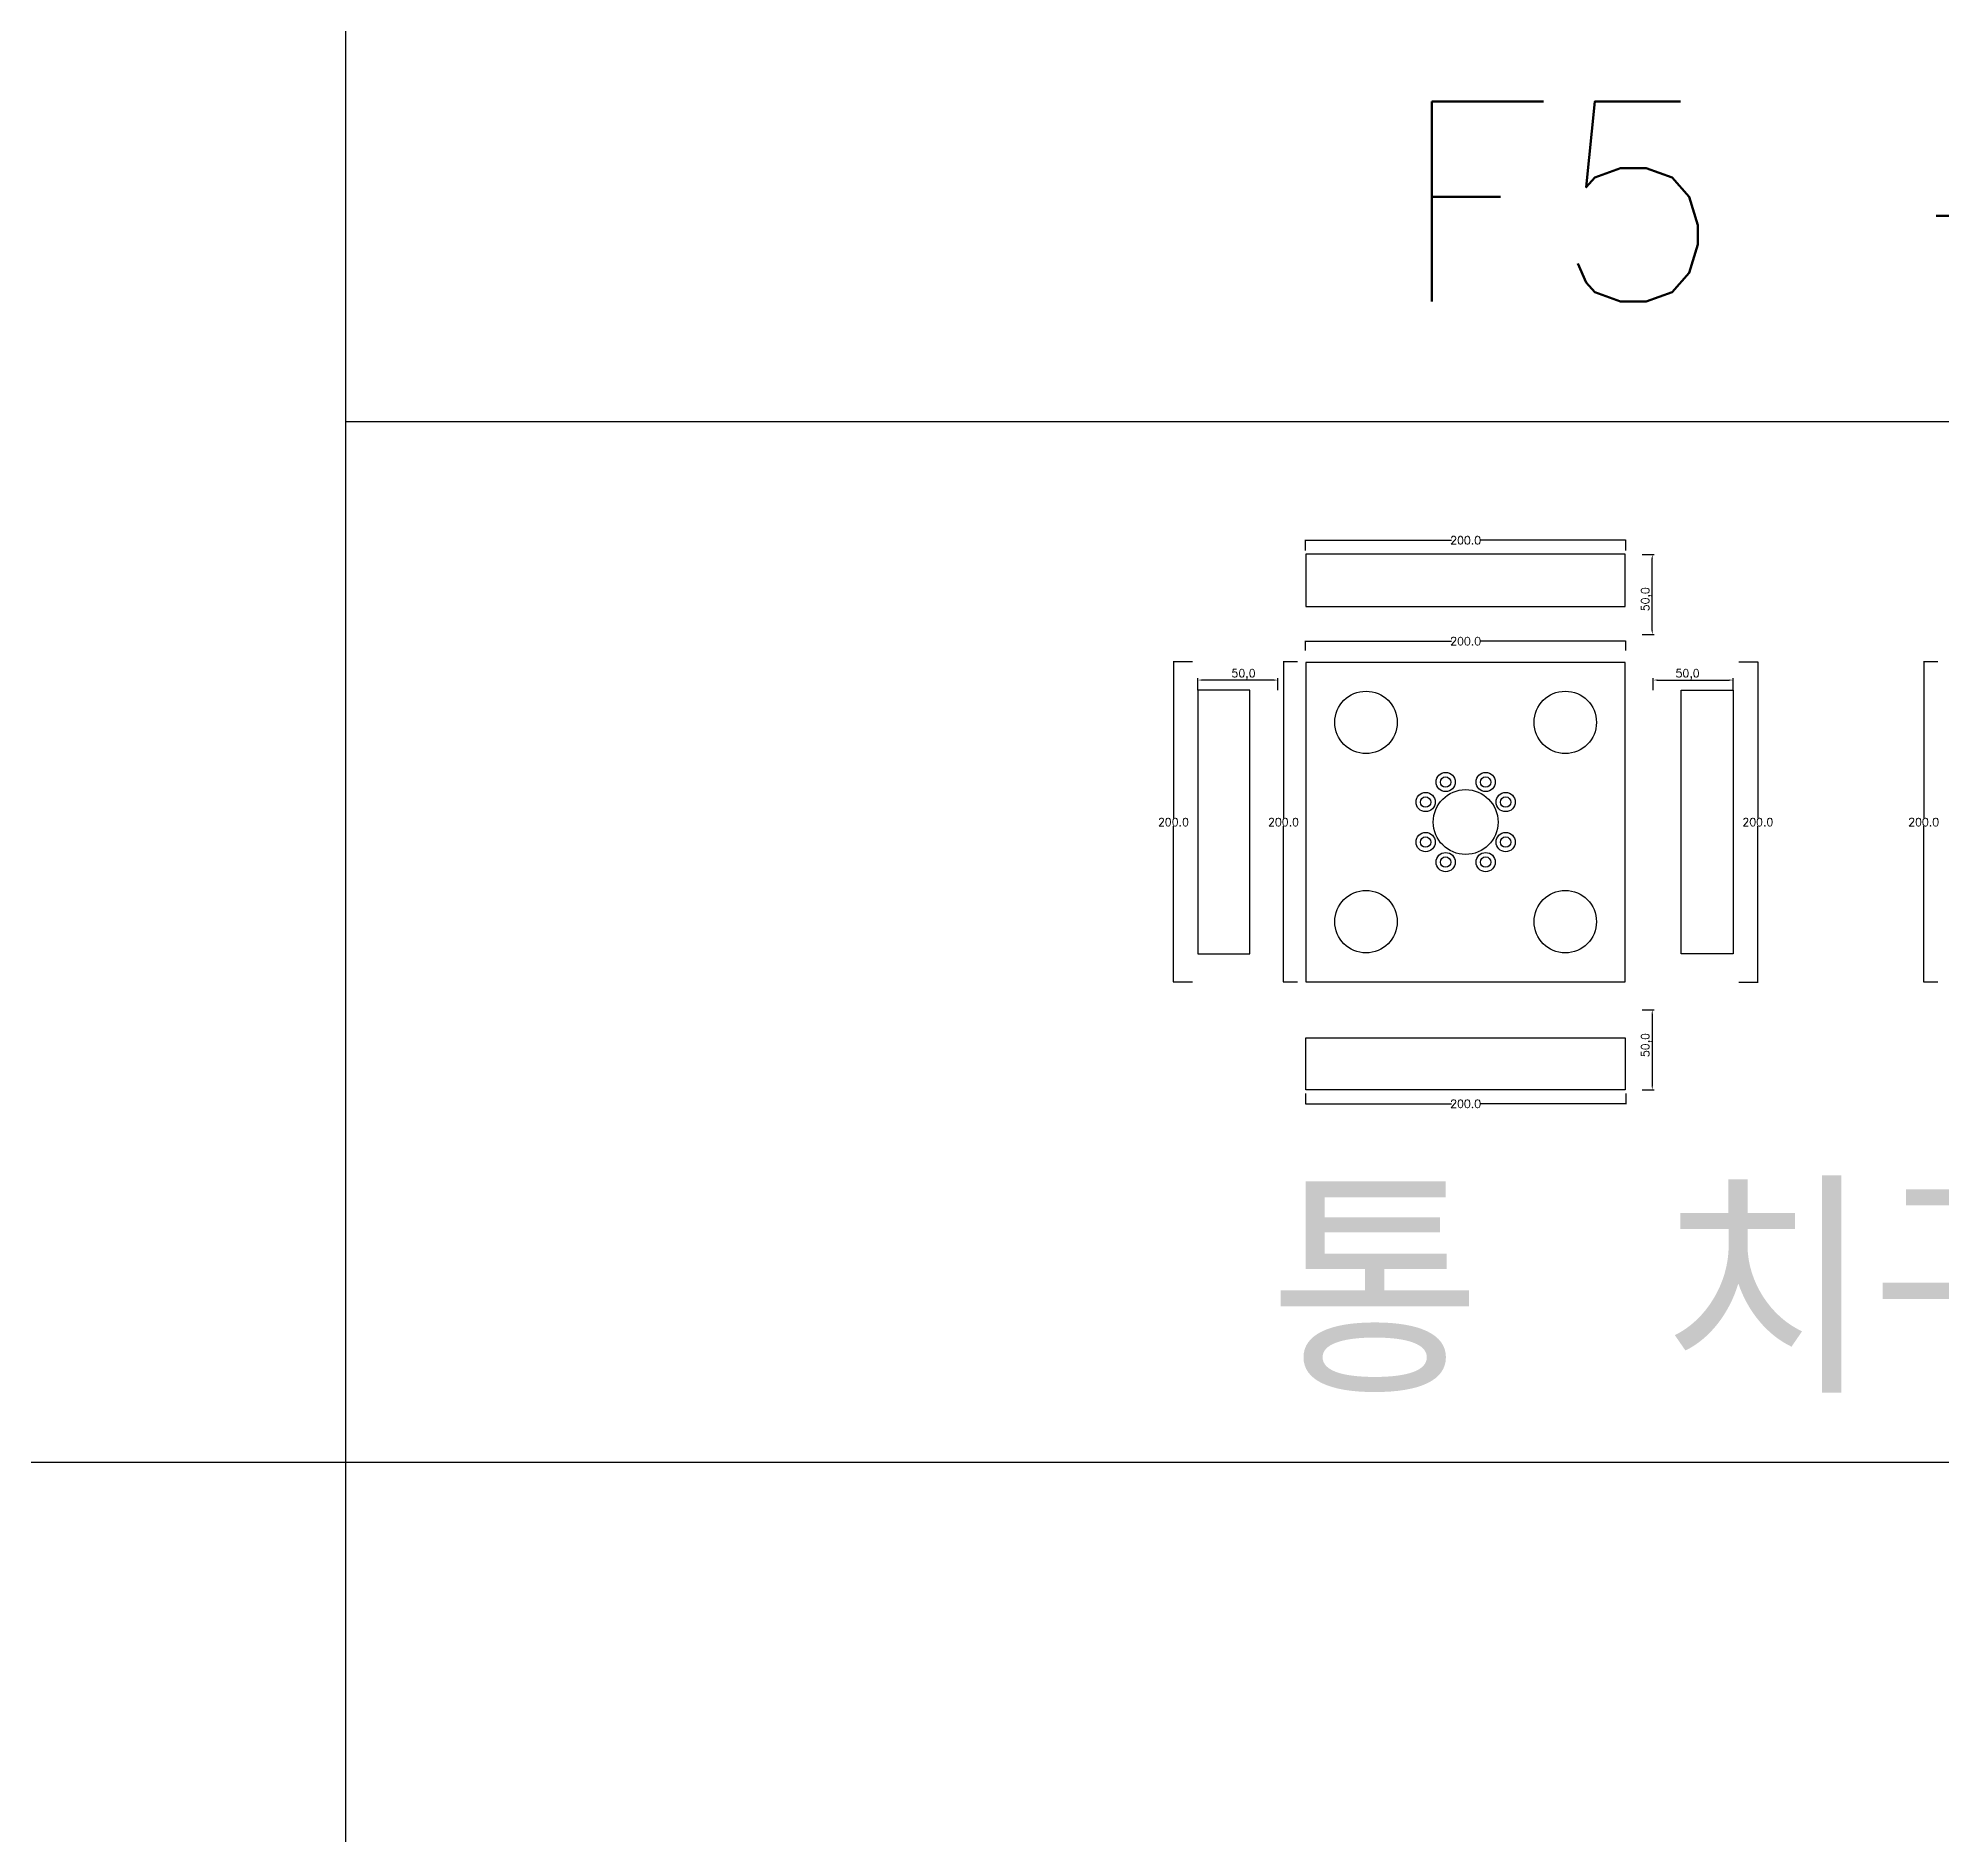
# Model space of a CAD drawing. Header units: millimetres. Extents: x 37110 to 56310, y -3510 to 5490.
# Drawn here: x 46518 to 47708, y -143 to 980 of the extents above; entities that cross this region are included whole.
import ezdxf

# ---------------------------------------------------------------- set-up
doc = ezdxf.new("R2010")
doc.units = ezdxf.units.MM
for name, color, linetype in [('TEXT', 3, 'Continuous'), ('볼트 구멍', 7, 'Continuous'), ('치구', 7, 'Continuous'), ('치수', 7, 'Continuous')]:
    doc.layers.add(name, color=color, linetype=linetype)
doc.styles.get("Standard").update_dxf_attribs({"font": 'txt.shx', "bigfont": 'whgtxt.shx'})
doc.dimstyles.new('ISO-25', dxfattribs={"dimtxt": 2.5, "dimasz": 2.5, "dimexe": 1.25, "dimexo": 0.625, "dimtad": 1, "dimtxsty": 'Standard', "dimcen": 2.5, "dimadec": 0, "dimazin": 0, "dimtfac": 1, "dimtmove": 0, "dimatfit": 3, "dimfxl": 0, "dimarcsym": 0})
doc.dimstyles.get("Standard").update_dxf_attribs({"dimtxt": 7, "dimasz": 0.18, "dimexe": 0.18, "dimexo": 0.0625, "dimgap": 0.09, "dimtad": 0, "dimtih": 1, "dimtoh": 1, "dimdec": 1, "dimzin": 0, "dimdsep": 46, "dimtxsty": 'Standard', "dimcen": 0.09, "dimadec": 0, "dimazin": 0, "dimtfac": 1, "dimtdec": 1, "dimtofl": 0, "dimtmove": 0, "dimatfit": 3, "dimfxl": 0, "dimtolj": 1, "dimtzin": 0, "dimarcsym": 0})

# ---------------------------------------------------------------- blocks, each defined once
blk = doc.blocks.new('*D2174')
at = {"layer": 'Defpoints', "color": 0, "linetype": 'Continuous'}
for p in [(47310, 659.6), (47510, 666), (47510, 659.6)]:
    blk.add_point(p, dxfattribs=at)
at = {"layer": '치수', "color": 0, "linetype": 'Continuous', "lineweight": -2}
for p, q in [((47310, 659.6), (47310, 666.2)), ((47310.2, 666), (47401.2, 666)), ((47509.8, 666), (47418.8, 666)), ((47510, 659.6), (47510, 666.2))]:
    blk.add_line(p, q, dxfattribs=at)
at = {"layer": '치수', "color": 0, "linetype": 'Continuous'}
for points in [[(47310.2, 666), (47310.2, 665.9), (47310, 666)], [(47509.8, 666), (47509.8, 665.9), (47510, 666)]]:
    blk.add_solid(points, dxfattribs=at)
at = {"layer": '치수', "color": 0, "linetype": 'Continuous', "insert": (47410, 666), "char_height": 5, "attachment_point": 5}
blk.add_mtext('\\A1;200.0', dxfattribs=at)
blk = doc.blocks.new('*D2176')
at = {"layer": 'Defpoints', "color": 0, "linetype": 'Continuous'}
for p in [(47310, 597.1), (47510, 603), (47510, 597.1)]:
    blk.add_point(p, dxfattribs=at)
at = {"layer": '치수', "color": 0, "linetype": 'Continuous', "lineweight": -2}
for p, q in [((47310, 597.2), (47310, 603.2)), ((47310.2, 603), (47401.2, 603)), ((47509.8, 603), (47418.8, 603)), ((47510, 597.2), (47510, 603.2))]:
    blk.add_line(p, q, dxfattribs=at)
at = {"layer": '치수', "color": 0, "linetype": 'Continuous'}
for points in [[(47310.2, 603), (47310.2, 603), (47310, 603)], [(47509.8, 603), (47509.8, 603), (47510, 603)]]:
    blk.add_solid(points, dxfattribs=at)
at = {"layer": '치수', "color": 0, "linetype": 'Continuous', "insert": (47410, 603), "char_height": 5, "attachment_point": 5}
blk.add_mtext('\\A1;200.0', dxfattribs=at)
blk = doc.blocks.new('*D2180')
at = {"layer": 'Defpoints', "color": 0, "linetype": 'Continuous'}
for p in [(47305.1, 590), (47296.2, 390), (47305.1, 390)]:
    blk.add_point(p, dxfattribs=at)
at = {"layer": '치수', "color": 0, "linetype": 'Continuous', "lineweight": -2}
for p, q in [((47305, 590), (47296, 590)), ((47296.2, 589.8), (47296.2, 492.6)), ((47296.2, 390.2), (47296.2, 487.4)), ((47305, 390), (47296, 390))]:
    blk.add_line(p, q, dxfattribs=at)
at = {"layer": '치수', "color": 0, "linetype": 'Continuous'}
for points in [[(47296.2, 589.8), (47296.2, 589.8), (47296.2, 590)], [(47296.2, 390.2), (47296.2, 390.2), (47296.2, 390)]]:
    blk.add_solid(points, dxfattribs=at)
at = {"layer": '치수', "color": 0, "linetype": 'Continuous', "insert": (47296.2, 490), "char_height": 5, "attachment_point": 5}
blk.add_mtext('\\A1;200.0', dxfattribs=at)
blk = doc.blocks.new('*D1744')
at = {"layer": 'Defpoints', "color": 0, "linetype": 'Continuous'}
for p in [(47705.1, 590), (47696.2, 390), (47705.1, 390)]:
    blk.add_point(p, dxfattribs=at)
at = {"layer": '치수', "color": 0, "linetype": 'Continuous', "lineweight": -2}
for p, q in [((47705, 590), (47696, 590)), ((47696.2, 589.8), (47696.2, 492.6)), ((47696.2, 390.2), (47696.2, 487.4)), ((47705, 390), (47696, 390))]:
    blk.add_line(p, q, dxfattribs=at)
at = {"layer": '치수', "color": 0, "linetype": 'Continuous'}
for points in [[(47696.2, 589.8), (47696.2, 589.8), (47696.2, 590)], [(47696.2, 390.2), (47696.2, 390.2), (47696.2, 390)]]:
    blk.add_solid(points, dxfattribs=at)
at = {"layer": '치수', "color": 0, "linetype": 'Continuous', "insert": (47696.2, 490), "char_height": 5, "attachment_point": 5}
blk.add_mtext('\\A1;200.0', dxfattribs=at)
blk = doc.blocks.new('*D1745')
at = {"layer": 'Defpoints', "color": 0, "linetype": 'Continuous'}
for p in [(47580.5, 590), (47580.5, 390), (47592.6, 390)]:
    blk.add_point(p, dxfattribs=at)
at = {"layer": '치수', "color": 0, "linetype": 'Continuous', "lineweight": -2}
for p, q in [((47580.6, 590), (47592.8, 590)), ((47592.6, 589.8), (47592.6, 492.6)), ((47592.6, 390.2), (47592.6, 487.4)), ((47580.6, 390), (47592.8, 390))]:
    blk.add_line(p, q, dxfattribs=at)
at = {"layer": '치수', "color": 0, "linetype": 'Continuous'}
for points in [[(47592.6, 589.8), (47592.6, 589.8), (47592.6, 590)], [(47592.6, 390.2), (47592.6, 390.2), (47592.6, 390)]]:
    blk.add_solid(points, dxfattribs=at)
at = {"layer": '치수', "color": 0, "linetype": 'Continuous', "insert": (47592.6, 490), "char_height": 5, "attachment_point": 5}
blk.add_mtext('\\A1;200.0', dxfattribs=at)
blk = doc.blocks.new('*D1748')
at = {"layer": 'Defpoints', "color": 0}
for p in [(47519.7, 657.2), (47526.6, 657.2), (47519.7, 607.2)]:
    blk.add_point(p, dxfattribs=at)
at = {"layer": '치수', "color": 0, "lineweight": -2}
for p, q in [((47520.3, 657.2), (47527.8, 657.2)), ((47526.6, 609.7), (47526.6, 654.7)), ((47520.3, 607.2), (47527.8, 607.2))]:
    blk.add_line(p, q, dxfattribs=at)
at = {"layer": '치수', "color": 0}
for points in [[(47526.2, 654.7), (47527, 654.7), (47526.6, 657.2)], [(47526.2, 609.7), (47527, 609.7), (47526.6, 607.2)]]:
    blk.add_solid(points, dxfattribs=at)
at = {"layer": '치수', "color": 0, "insert": (47523, 629.2), "char_height": 5, "attachment_point": 5, "rotation": 90}
blk.add_mtext('50,0', dxfattribs=at)
blk = doc.blocks.new('*D1750')
at = {"layer": 'Defpoints', "color": 0}
for p in [(47527.2, 571.8), (47577.2, 578.7), (47577.2, 571.8)]:
    blk.add_point(p, dxfattribs=at)
at = {"layer": '치수', "color": 0, "lineweight": -2}
for p, q in [((47527.2, 572.4), (47527.2, 579.9)), ((47529.7, 578.7), (47574.7, 578.7)), ((47577.2, 572.4), (47577.2, 579.9))]:
    blk.add_line(p, q, dxfattribs=at)
at = {"layer": '치수', "color": 0}
for points in [[(47529.7, 579.1), (47529.7, 578.3), (47527.2, 578.7)], [(47574.7, 579.1), (47574.7, 578.3), (47577.2, 578.7)]]:
    blk.add_solid(points, dxfattribs=at)
at = {"layer": '치수', "color": 0, "insert": (47548.7, 582.2), "char_height": 5, "attachment_point": 5}
blk.add_mtext('50,0', dxfattribs=at)
blk = doc.blocks.new('*D2561')
at = {"layer": 'Defpoints', "color": 0}
for p in [(47242.7, 578.7), (47242.7, 571.8), (47292.7, 571.8)]:
    blk.add_point(p, dxfattribs=at)
at = {"layer": '치수', "color": 0, "lineweight": -2}
for p, q in [((47242.7, 572.4), (47242.7, 579.9)), ((47290.2, 578.7), (47245.2, 578.7)), ((47292.7, 572.4), (47292.7, 579.9))]:
    blk.add_line(p, q, dxfattribs=at)
at = {"layer": '치수', "color": 0}
for points in [[(47245.2, 579.1), (47245.2, 578.3), (47242.7, 578.7)], [(47290.2, 579.1), (47290.2, 578.3), (47292.7, 578.7)]]:
    blk.add_solid(points, dxfattribs=at)
at = {"layer": '치수', "color": 0, "insert": (47271.2, 582.2), "char_height": 5, "attachment_point": 5}
blk.add_mtext('50,0', dxfattribs=at)
blk = doc.blocks.new('*D2560')
at = {"layer": 'Defpoints', "color": 0, "linetype": 'Continuous'}
for p in [(47239.5, 590), (47227.4, 390), (47239.5, 390)]:
    blk.add_point(p, dxfattribs=at)
at = {"layer": '치수', "color": 0, "linetype": 'Continuous', "lineweight": -2}
for p, q in [((47239.4, 590), (47227.2, 590)), ((47227.4, 589.8), (47227.4, 492.6)), ((47227.4, 390.2), (47227.4, 487.4)), ((47239.4, 390), (47227.2, 390))]:
    blk.add_line(p, q, dxfattribs=at)
at = {"layer": '치수', "color": 0, "linetype": 'Continuous'}
for points in [[(47227.4, 589.8), (47227.4, 589.8), (47227.4, 590)], [(47227.4, 390.2), (47227.4, 390.2), (47227.4, 390)]]:
    blk.add_solid(points, dxfattribs=at)
at = {"layer": '치수', "color": 0, "linetype": 'Continuous', "insert": (47227.4, 490), "char_height": 5, "attachment_point": 5}
blk.add_mtext('\\A1;200.0', dxfattribs=at)
blk = doc.blocks.new('*D2562')
at = {"layer": 'Defpoints', "color": 0, "linetype": 'Continuous'}
for p in [(47310, 320.4), (47510, 320.4), (47510, 314)]:
    blk.add_point(p, dxfattribs=at)
at = {"layer": '치수', "color": 0, "linetype": 'Continuous', "lineweight": -2}
for p, q in [((47310, 320.4), (47310, 313.8)), ((47310.2, 314), (47401.2, 314)), ((47509.8, 314), (47418.8, 314)), ((47510, 320.4), (47510, 313.8))]:
    blk.add_line(p, q, dxfattribs=at)
at = {"layer": '치수', "color": 0, "linetype": 'Continuous'}
for points in [[(47310.2, 314.1), (47310.2, 314), (47310, 314)], [(47509.8, 314.1), (47509.8, 314), (47510, 314)]]:
    blk.add_solid(points, dxfattribs=at)
at = {"layer": '치수', "color": 0, "linetype": 'Continuous', "insert": (47410, 314), "char_height": 5, "attachment_point": 5}
blk.add_mtext('\\A1;200.0', dxfattribs=at)
blk = doc.blocks.new('*D2563')
at = {"layer": 'Defpoints', "color": 0}
for p in [(47519.7, 372.7), (47519.7, 322.7), (47526.6, 322.7)]:
    blk.add_point(p, dxfattribs=at)
at = {"layer": '치수', "color": 0, "lineweight": -2}
for p, q in [((47520.3, 372.7), (47527.8, 372.7)), ((47526.6, 370.2), (47526.6, 325.2)), ((47520.3, 322.7), (47527.8, 322.7))]:
    blk.add_line(p, q, dxfattribs=at)
at = {"layer": '치수', "color": 0}
for points in [[(47526.2, 370.2), (47527, 370.2), (47526.6, 372.7)], [(47526.2, 325.2), (47527, 325.2), (47526.6, 322.7)]]:
    blk.add_solid(points, dxfattribs=at)
at = {"layer": '치수', "color": 0, "insert": (47523, 350.7), "char_height": 5, "attachment_point": 5, "rotation": 90}
blk.add_mtext('50,0', dxfattribs=at)

msp = doc.modelspace()

# ---------------------------------------------------------------- linework, layer by layer
at = {"color": 6}
for p, q in [((46710, 5490), (46710, -3510)), ((56310, 90), (37110, 90))]:
    msp.add_line(p, q, dxfattribs=at)
at = {"color": 1}
msp.add_line((49910, 740), (46710, 740), dxfattribs=at)
at = {"layer": '볼트 구멍', "color": 6}
for centre in [(47397.5, 515), (47422.5, 515), (47385, 502.5), (47435, 502.5), (47385, 477.5), (47435, 477.5), (47397.5, 465), (47422.5, 465)]:
    msp.add_circle(centre, 6, dxfattribs=at)
at = {"layer": '볼트 구멍', "color": 3}
for centre, radius in [((47397.5, 515), 3.25), ((47422.5, 515), 3.25), ((47385, 502.5), 3.25), ((47410, 490), 20.25), ((47435, 502.5), 3.25), ((47385, 477.5), 3.25), ((47435, 477.5), 3.25), ((47397.5, 465), 3.25), ((47422.5, 465), 3.25)]:
    msp.add_circle(centre, radius, dxfattribs=at)
at = {"layer": '치구'}
for points in [[(47310.25, 624.75), (47509.75, 624.75), (47509.75, 657.25), (47310.25, 657.25)], [(47310.25, 589.75), (47310.25, 390.25), (47509.75, 390.25), (47509.75, 589.75)], [(47275.25, 572.35), (47242.75, 572.35), (47242.75, 407.65), (47275.25, 407.65)], [(47544.75, 572.35), (47577.25, 572.35), (47577.25, 407.65), (47544.75, 407.65)], [(47310.25, 355.25), (47509.75, 355.25), (47509.75, 322.75), (47310.25, 322.75)]]:
    msp.add_lwpolyline(points, close=True, dxfattribs=at)
for centre in [(47347.75, 552.25), (47472.25, 552.25), (47347.75, 427.75), (47472.25, 427.75)]:
    msp.add_circle(centre, 19.5, dxfattribs=at)

# ---------------------------------------------------------------- texts
at = {"layer": 'TEXT', "color": 3, "linetype": 'Continuous'}
msp.add_text('F5 - 2개 - 한세트', height=125, dxfattribs=at).set_placement((47367.539, 815.154))
at = {"layer": 'TEXT', "color": 1, "linetype": 'Continuous'}
msp.add_text('통 치구 작업', height=125, dxfattribs=at).set_placement((47287.418, 133.329))

# ---------------------------------------------------------------- dimensions: what is measured, and where the dimension line sits
at = {"layer": '치수', "color": 4, "linetype": 'Continuous'}
for base, p1, p2, picture, middle in [((47510, 665.972), (47310, 659.575), (47510, 659.575), '*D2174', (47410, 665.972)), ((47510, 314.028), (47310, 320.425), (47510, 320.425), '*D2562', (47410, 314.028))]:
    dim = msp.add_linear_dim(base=base, p1=p1, p2=p2, dimstyle='Standard', override={"dimtxt": 5}, dxfattribs=at)
    dim.commit()
    dim.dimension.update_dxf_attribs({"geometry": picture, "text_midpoint": middle, "dimtype": 160})
at = {"layer": '치수', "color": 4}
for base, p1, p2, angle, picture, middle in [((47526.577, 657.25), (47519.68, 607.25), (47519.68, 657.25), 90, '*D1748', (47526.577, 629.25)), ((47242.75, 578.677), (47292.75, 571.8), (47242.75, 571.8), 180, '*D2561', (47271.25, 578.677)), ((47526.577, 322.75), (47519.68, 372.75), (47519.68, 322.75), 270, '*D2563', (47526.577, 350.75))]:
    dim = msp.add_linear_dim(base=base, p1=p1, p2=p2, angle=angle, dimstyle='ISO-25', override={"dimtxt": 5, "dimdec": 1, "dimzin": 0, "dimtdec": 1}, dxfattribs=at)
    dim.commit()
    dim.dimension.update_dxf_attribs({"geometry": picture, "text_midpoint": middle, "dimtype": 160})
at = {"layer": '치수', "color": 4, "linetype": 'Continuous'}
dim = msp.add_linear_dim(base=(47510, 602.99), p1=(47310, 597.107), p2=(47510, 597.107), dimstyle='Standard', override={"dimtxt": 5}, dxfattribs=at)
dim.commit()
dim.dimension.update_dxf_attribs({"geometry": '*D2176', "text_midpoint": (47410, 602.99)})
for base, p1, p2, picture, middle in [((47227.382, 390), (47239.452, 590), (47239.452, 390), '*D2560', (47227.382, 490)), ((47296.204, 390), (47305.109, 590), (47305.109, 390), '*D2180', (47296.204, 490)), ((47592.618, 390), (47580.548, 590), (47580.548, 390), '*D1745', (47592.618, 490)), ((47696.204, 390), (47705.109, 590), (47705.109, 390), '*D1744', (47696.204, 490))]:
    dim = msp.add_linear_dim(base=base, p1=p1, p2=p2, angle=90, dimstyle='Standard', override={"dimtxt": 5}, dxfattribs=at)
    dim.commit()
    dim.dimension.update_dxf_attribs({"geometry": picture, "text_midpoint": middle})
at = {"layer": '치수', "color": 4}
dim = msp.add_linear_dim(base=(47577.25, 578.677), p1=(47527.25, 571.8), p2=(47577.25, 571.8), dimstyle='ISO-25', override={"dimtxt": 5, "dimdec": 1, "dimzin": 0, "dimtdec": 1}, dxfattribs=at)
dim.commit()
dim.dimension.update_dxf_attribs({"geometry": '*D1750', "text_midpoint": (47548.75, 578.677), "dimtype": 160})

doc.saveas('drawing.dxf')
